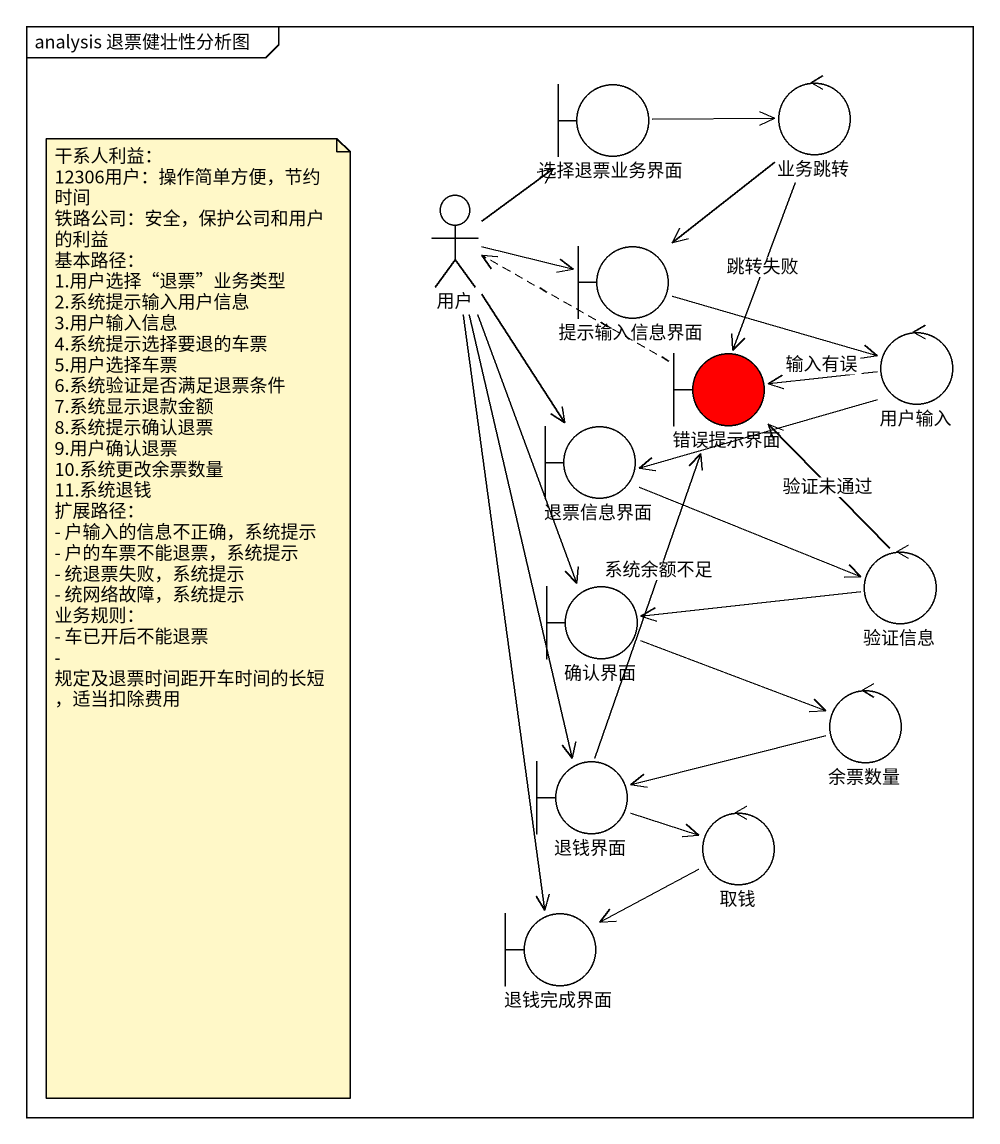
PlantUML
@startuml
mainframe analysis 退票健壮性分析图
boundary 选择退票业务界面
control 业务跳转
actor 用户
boundary 提示输入信息界面
control 用户输入
boundary 错误提示界面 #FF0000
boundary 退票信息界面
control 验证信息
boundary 确认界面
control 余票数量
boundary 退钱界面
control 取钱
boundary 退钱完成界面
选择退票业务界面 -right-> 业务跳转
业务跳转 --> 提示输入信息界面
业务跳转 --> 错误提示界面 : 跳转失败
用户 -up-> 选择退票业务界面
用户 -right-> 提示输入信息界面
用户 --> 退票信息界面
用户 --> 确认界面
用户 --> 退钱界面
用户 --> 退钱完成界面
提示输入信息界面 -right-> 用户输入
用户输入 -left-> 错误提示界面 : 输入有误
用户输入 -left-> 退票信息界面
错误提示界面 .left.> 用户
退票信息界面 -right-> 验证信息
验证信息 -up-> 错误提示界面 : 验证未通过
验证信息 -left-> 确认界面
确认界面 -right-> 余票数量
余票数量 -left-> 退钱界面
退钱界面 -up-> 错误提示界面 : 系统余额不足
退钱界面 -right-> 取钱
取钱 -left-> 退钱完成界面
note as N1
  干系人利益：
  12306用户：操作简单方便，节约时间
  铁路公司：安全，保护公司和用户的利益
  基本路径：
  1.用户选择“退票”业务类型
  2.系统提示输入用户信息
  3.用户输入信息
  4.系统提示选择要退的车票
  5.用户选择车票
  6.系统验证是否满足退票条件
  7.系统显示退款金额
  8.系统提示确认退票
  9.用户确认退票
  10.系统更改余票数量
  11.系统退钱
  扩展路径：
  - 户输入的信息不正确，系统提示
  - 户的车票不能退票，系统提示
  - 统退票失败，系统提示
  - 统网络故障，系统提示
  业务规则：
  - 车已开后不能退票
  - 规定及退票时间距开车时间的长短，适当扣除费用
end note
@enduml
